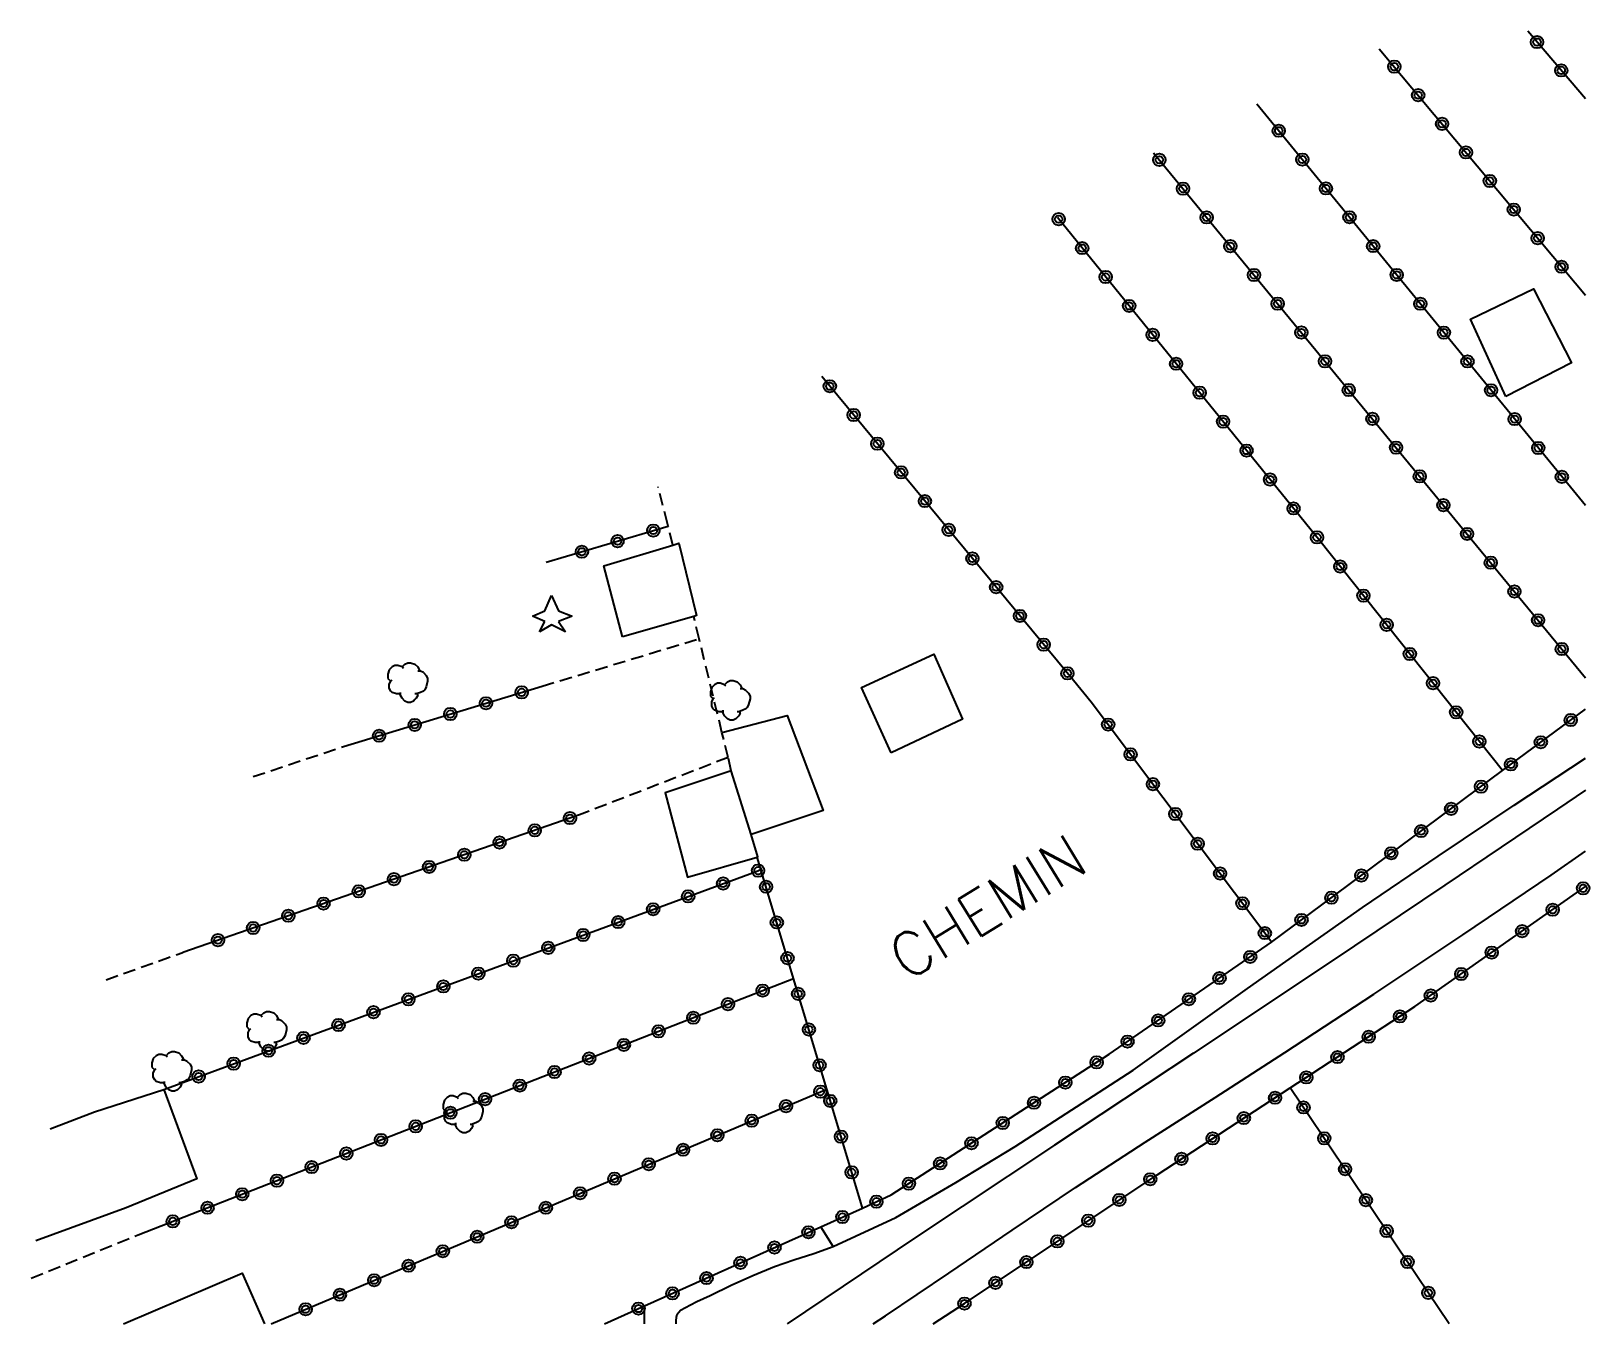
# Model space of a CAD drawing. Header units: millimetres. Extents: x 80031 to 81000, y 146000 to 147000.
# Drawn here: x 80937.4 to 81000.3, y 146000 to 146052 of the extents above; entities that cross this region are included whole.
import ezdxf
from ezdxf.enums import TextEntityAlignment as Align

# ---------------------------------------------------------------- set-up
doc = ezdxf.new("R2010")
doc.units = ezdxf.units.MM
doc.linetypes.add('DASHED', pattern=[0.75, 0.5, -0.25])
doc.layers.get('0').update_dxf_attribs({"linetype": 'CONTINUOUS'})
for name, color, linetype in [('W0071', 7, 'CONTINUOUS'), ('W0104', 1, 'CONTINUOUS'), ('W0112', 1, 'DASHED'), ('W0211', 2, 'CONTINUOUS'), ('W0214', 2, 'CONTINUOUS'), ('W0300', 7, 'CONTINUOUS'), ('W0303', 7, 'CONTINUOUS'), ('W0323', 7, 'CONTINUOUS'), ('W0989', 7, 'CONTINUOUS')]:
    doc.layers.add(name, color=color, linetype=linetype)
doc.styles.get("Standard").update_dxf_attribs({"font": 'romans.shx', "width": 0.85})

# ---------------------------------------------------------------- blocks, each defined once
blk = doc.blocks.new('T300')
for p, q in [((-0.686, 0.629), (-0.8, 0.514)), ((-0.571, 0.686), (-0.686, 0.629)), ((-0.457, 0.686), (-0.571, 0.686)), ((-0.286, 0.629), (-0.457, 0.686)), ((-0.286, 0.629), (-0.171, 0.743)), ((-0.229, 0.571), (-0.286, 0.629)), ((-0.171, 0.743), (-0.057, 0.8)), ((-0.057, 0.8), (0.057, 0.8)), ((0.057, 0.8), (0.229, 0.743)), ((0.229, 0.743), (0.343, 0.629)), ((0.343, 0.629), (0.4, 0.514)), ((-0.8, 0.514), (-0.857, 0.343)), ((-0.857, 0.343), (-0.857, 0.171)), ((-0.857, 0.171), (-0.743, 0.057)), ((-0.8, -0.057), (-0.743, 0.057)), ((-0.743, 0.057), (-0.686, 0.114)), ((0.457, 0.457), (0.343, 0.457)), ((0.4, 0.514), (0.4, 0.457)), ((0.571, 0.4), (0.457, 0.457)), ((0.571, 0.4), (0.686, 0.286)), ((0.686, 0.286), (0.743, 0.171)), ((0.743, 0.057), (0.686, -0.171)), ((0.743, 0.171), (0.743, 0.057)), ((-0.8, -0.171), (-0.8, -0.057)), ((-0.8, -0.229), (-0.8, -0.171)), ((-0.743, -0.343), (-0.8, -0.229)), ((-0.686, -0.4), (-0.743, -0.343)), ((-0.514, -0.457), (-0.686, -0.4)), ((-0.4, -0.457), (-0.514, -0.457)), ((-0.4, -0.457), (-0.343, -0.457)), ((-0.343, -0.457), (-0.343, -0.4)), ((-0.343, -0.514), (-0.343, -0.457)), ((-0.286, -0.629), (-0.343, -0.514)), ((0.286, -0.457), (0.229, -0.457)), ((0.457, -0.4), (0.286, -0.457)), ((0.343, -0.514), (0.286, -0.629)), ((0.343, -0.514), (0.343, -0.457)), ((0.571, -0.343), (0.457, -0.4)), ((0.629, -0.286), (0.571, -0.343)), ((0.686, -0.171), (0.629, -0.286)), ((-0.171, -0.743), (-0.286, -0.629)), ((-0.057, -0.8), (-0.171, -0.743)), ((0.057, -0.8), (-0.057, -0.8)), ((0.171, -0.743), (0.057, -0.8)), ((0.229, -0.686), (0.171, -0.743)), ((0.286, -0.629), (0.229, -0.686))]:
    blk.add_line(p, q)
blk = doc.blocks.new('T303')
for p, q in [((-0.278, 0.209), (0, 0.835)), ((0, 0.835), (0.278, 0.209)), ((-0.765, 0), (-0.278, 0.209)), ((-0.278, -0.209), (-0.765, 0)), ((0.278, 0.209), (0.835, 0)), ((0.835, 0), (0.278, -0.209)), ((-0.487, -0.626), (-0.278, -0.209)), ((0, -0.348), (-0.487, -0.626)), ((0.557, -0.626), (0, -0.348)), ((0.278, -0.209), (0.557, -0.626))]:
    blk.add_line(p, q)
blk = doc.blocks.new('t323o')
at = {"color": 0, "linetype": 'Continuous'}
for radius in [0.25, 0.15]:
    blk.add_circle((0, 0), radius, dxfattribs=at)

msp = doc.modelspace()

# ---------------------------------------------------------------- linework, layer by layer
at = {"layer": 'W0071'}
for points in [[(81000, 146021.473), (80998.871, 146020.712), (80994.341, 146017.654), (80989.806, 146014.606), (80984.218, 146010.889), (80978.621, 146007.186), (80973.032, 146003.47), (80970.113, 146001.517), (80967.853, 146000)], [(80971.327, 146000), (80971.816, 146000.32), (80974.369, 146002.039), (80976.914, 146003.771), (80979.471, 146005.485), (80982.273, 146007.304), (80985.089, 146009.102), (80987.897, 146010.913), (80991.486, 146013.273), (80995.062, 146015.654), (80998.62, 146018.061), (81000, 146019.027)]]:
    msp.add_lwpolyline(points, dxfattribs=at)
at = {"layer": 'W0104'}
for points in [[(80996.79, 146037.329), (80995.37, 146040.439), (80997.91, 146041.66), (80999.443, 146038.678)], [(80961.223, 146027.653), (80960.482, 146030.504), (80963.261, 146031.347), (80963.495, 146031.418), (80964.214, 146028.506), (80964.095, 146028.472)], [(80972.045, 146022.986), (80970.846, 146025.61), (80973.766, 146026.947), (80974.92, 146024.34)], [(80966.403, 146019.7), (80965.61, 146022.264), (80962.949, 146021.366), (80963.844, 146017.974), (80966.654, 146018.785), (80966.683, 146018.793), (80966.403, 146019.7)]]:
    msp.add_lwpolyline(points, close=True, dxfattribs=at)
for points in [[(80965.234, 146023.805), (80967.86, 146024.479), (80969.31, 146020.667), (80966.403, 146019.7)], [(80938.179, 146007.849), (80939.976, 146008.537), (80942.755, 146009.436), (80944.095, 146005.835), (80941.242, 146004.67), (80937.611, 146003.34)], [(80941.142, 146000), (80945.919, 146002.043), (80946.821, 146000)]]:
    msp.add_lwpolyline(points, dxfattribs=at)
at = {"layer": 'W0112'}
for points in [[(80963.261, 146031.347), (80963.07, 146032.107), (80963.042, 146032.217), (80962.658, 146033.687)], [(80965.61, 146022.264), (80965.481, 146022.794), (80965.234, 146023.805), (80964.314, 146027.572), (80964.095, 146028.472)], [(80957.989, 146025.665), (80964.314, 146027.572)], [(80946.357, 146022.024), (80949.993, 146023.234)], [(80965.481, 146022.794), (80959.501, 146020.488)], [(80940.433, 146013.845), (80943.523, 146014.95)], [(80937.422, 146001.84), (80941.728, 146003.576)]]:
    msp.add_lwpolyline(points, dxfattribs=at)
at = {"layer": 'W0211'}
msp.add_lwpolyline([(80963.388, 146000), (80963.387, 146000.121), (80963.398, 146000.264), (80963.434, 146000.392), (80963.568, 146000.543), (80963.764, 146000.657), (80963.965, 146000.763), (80964.221, 146000.901), (80964.486, 146001.024), (80964.752, 146001.145), (80965.608, 146001.549), (80966.47, 146001.938), (80967.343, 146002.299), (80968.131, 146002.577), (80968.927, 146002.833), (80969.714, 146003.109), (80972.234, 146004.282), (80974.654, 146005.681), (80977.042, 146007.133), (80981.784, 146010.205), (80986.393, 146013.495), (80991.019, 146016.758), (80994.068, 146018.821), (80997.125, 146020.874), (81000, 146022.766)], dxfattribs=at)
at = {"layer": 'W0214'}
msp.add_lwpolyline([(80962.117, 146000), (80962.118, 146000.249), (80962.12, 146000.721)], dxfattribs=at)
at = {"layer": 'W0323'}
for points in [[(81000, 146049.311), (80997.678, 146052.029)], [(80991.7, 146051.325), (81000, 146041.398)], [(81000, 146032.932), (80986.772, 146049.097)], [(80982.609, 146047.135), (80996.489, 146030.269), (81000, 146026.003)], [(80996.663, 146022.265), (80989.305, 146031.517), (80978.74, 146044.528)], [(80980.1, 146025.027), (80979.388, 146025.887), (80969.252, 146038.131)], [(80958.155, 146030.651), (80963.07, 146032.107)], [(80949.993, 146023.234), (80957.989, 146025.665)], [(80960.503, 146000), (80962.12, 146000.721), (80969.213, 146003.908), (80970.885, 146004.66), (80972.052, 146005.184), (80980.819, 146010.846), (80987.363, 146015.363), (80987.293, 146015.457), (80980.1, 146025.027)], [(80987.363, 146015.363), (80988.659, 146016.325), (80988.916, 146016.516), (80996.663, 146022.265), (81000, 146024.742)], [(80959.501, 146020.488), (80943.523, 146014.95)], [(80970.885, 146004.66), (80970.792, 146004.97), (80969.45, 146009.45), (80968.118, 146013.898), (80966.804, 146018.283), (80966.666, 146018.745), (80966.654, 146018.785)], [(80942.755, 146009.436), (80966.608, 146018.211), (80966.804, 146018.283)], [(80973.739, 146000), (80975, 146000.815), (80982.75, 146006.001), (80988.116, 146009.497), (80993.132, 146012.765), (81000, 146017.595)], [(80941.728, 146003.576), (80966.051, 146013.09), (80968.118, 146013.898)], [(80947.088, 146000), (80966.403, 146008.162), (80969.45, 146009.45)], [(80994.51, 146000), (80988.116, 146009.497)], [(80969.714, 146003.109), (80969.213, 146003.908)]]:
    msp.add_lwpolyline(points, dxfattribs=at)

# ---------------------------------------------------------------- block references
at = {"layer": 'W0300'}
for p in [(80952.639, 146025.809), (80965.622, 146025.095), (80946.955, 146011.776), (80943.136, 146010.159), (80954.861, 146008.485)]:
    msp.add_blockref('T300', p, dxfattribs=at)
at = {"layer": 'W0303'}
msp.add_blockref('T303', (80958.373, 146028.484), dxfattribs=at)
at = {"layer": 'W0323'}
for p, rotation in [((80998.051, 146051.592), 130.5108293915565), ((80992.303, 146050.604), 309.8986244226614), ((80999.026, 146050.452), 130.5108293915565), ((80993.265, 146049.453), 309.8986244226614), ((80994.227, 146048.302), 309.8986244226614), ((80987.651, 146048.023), 129.2932101581353), ((80995.189, 146047.151), 309.8986244226614), ((80982.843, 146046.851), 309.4516106470197), ((80988.601, 146046.863), 129.2932101581353), ((80996.151, 146046.001), 309.8986244226614), ((80983.797, 146045.693), 309.4516106470197), ((80989.551, 146045.702), 129.2932101581353), ((80984.75, 146044.534), 309.4516106470197), ((80990.501, 146044.541), 129.2932101581353), ((80997.114, 146044.85), 309.8986244226614), ((80978.791, 146044.465), 129.0765673412691), ((80979.737, 146043.3), 129.0765673412691), ((80985.703, 146043.376), 309.4516106470197), ((80991.451, 146043.38), 129.2932101581353), ((80998.076, 146043.699), 309.8986244226614), ((80980.682, 146042.136), 129.0765673412691), ((80986.656, 146042.218), 309.4516106470197), ((80992.401, 146042.219), 129.2932101581353), ((80999.038, 146042.548), 309.8986244226614), ((80981.628, 146040.971), 129.0765673412691), ((80987.609, 146041.06), 309.4516106470197), ((80993.35, 146041.058), 129.2932101581353), ((80982.573, 146039.807), 129.0765673412691), ((80988.562, 146039.901), 309.4516106470197), ((80994.3, 146039.897), 129.2932101581353), ((80983.519, 146038.643), 129.0765673412691), ((80989.515, 146038.743), 309.4516106470197), ((80995.25, 146038.736), 129.2932101581353), ((80969.578, 146037.737), 129.6182671533777), ((80984.465, 146037.478), 129.0765673412691), ((80990.469, 146037.585), 309.4516106470197), ((80996.2, 146037.576), 129.2932101581353), ((80970.535, 146036.582), 129.6182671533777), ((80991.422, 146036.427), 309.4516106470197), ((80997.15, 146036.415), 129.2932101581353), ((80985.41, 146036.314), 129.0765673412691), ((80971.491, 146035.426), 129.6182671533777), ((80986.356, 146035.149), 129.0765673412691), ((80992.375, 146035.268), 309.4516106470197), ((80998.1, 146035.254), 129.2932101581353), ((80972.448, 146034.271), 129.6182671533777), ((80987.301, 146033.985), 129.0765673412691), ((80993.328, 146034.11), 309.4516106470197), ((80999.05, 146034.093), 129.2932101581353), ((80973.404, 146033.115), 129.6182671533777), ((80988.247, 146032.82), 129.0765673412691), ((80994.281, 146032.952), 309.4516106470197), ((80974.361, 146031.96), 129.6182671533777), ((80961.031, 146031.503), 16.50248775416705), ((80962.469, 146031.929), 16.50248775416705), ((80989.192, 146031.656), 129.0765673412691), ((80995.234, 146031.794), 309.4516106470197), ((80959.593, 146031.077), 16.50248775416705), ((80975.317, 146030.804), 129.6182671533777), ((80990.127, 146030.483), 128.494791536457), ((80996.187, 146030.635), 309.4516106470197), ((80976.274, 146029.649), 129.6182671533777), ((80997.141, 146029.477), 309.4521680167846), ((80991.061, 146029.309), 128.494791536457), ((80977.23, 146028.493), 129.6182671533777), ((80998.094, 146028.319), 309.4521680167846), ((80991.995, 146028.135), 128.494791536457), ((80978.187, 146027.338), 129.6182671533777), ((80992.928, 146026.961), 128.494791536457), ((80999.047, 146027.161), 309.4521680167846), ((80979.143, 146026.182), 129.6182671533777), ((80993.862, 146025.787), 128.494791536457), ((80957.169, 146025.416), 16.91068862279455), ((80954.298, 146024.543), 16.91068862279455), ((80955.734, 146024.979), 16.91068862279455), ((80994.796, 146024.613), 128.494791536457), ((80952.863, 146024.107), 16.91068862279455), ((80980.782, 146024.119), 126.929242724414), ((80999.408, 146024.303), 36.58560529645629), ((80951.428, 146023.67), 16.91068862279455), ((80995.729, 146023.439), 128.494791536457), ((80998.204, 146023.409), 36.58560529645629), ((80981.684, 146022.92), 126.929242724414), ((80996.999, 146022.515), 36.58560529645629), ((80982.585, 146021.721), 126.929242724414), ((80995.795, 146021.621), 36.57887773785639), ((80994.59, 146020.727), 36.57887773785639), ((80959.113, 146020.354), 199.1163970113846), ((80983.486, 146020.522), 126.929242724414), ((80957.696, 146019.862), 199.1163970113846), ((80993.386, 146019.833), 36.57887773785639), ((80954.861, 146018.88), 199.1163970113846), ((80956.279, 146019.371), 199.1163970113846), ((80984.387, 146019.323), 126.929242724414), ((80992.181, 146018.939), 36.57887773785639), ((80953.444, 146018.389), 199.1163970113846), ((80966.687, 146018.24), 20.17065340710789), ((80952.027, 146017.897), 199.1163970113846), ((80965.279, 146017.722), 20.19747139339229), ((80967.011, 146017.592), 106.6812613777218), ((80985.289, 146018.124), 126.929242724414), ((80990.976, 146018.045), 36.57887773785639), ((80999.907, 146017.529), 35.11659929137491), ((80949.192, 146016.915), 199.1163970113846), ((80950.609, 146017.406), 199.1163970113846), ((80963.871, 146017.204), 20.19747139339229), ((80986.19, 146016.925), 126.929242724414), ((80989.772, 146017.151), 36.57887773785639), ((80947.775, 146016.424), 199.1163970113846), ((80962.464, 146016.686), 20.19747139339229), ((80988.567, 146016.257), 36.58590602099136), ((80998.68, 146016.666), 35.11659929137491), ((80946.358, 146015.932), 199.1163970113846), ((80959.648, 146015.651), 20.19747139339229), ((80961.056, 146016.169), 20.19747139339229), ((80967.442, 146016.155), 106.6812613777218), ((80987.091, 146015.726), 126.929242724414), ((80997.453, 146015.803), 35.11659929137491), ((80944.94, 146015.441), 199.1163970113846), ((80958.24, 146015.133), 20.19747139339229), ((80956.833, 146014.615), 20.19747139339229), ((80967.872, 146014.718), 106.6812613777218), ((80986.502, 146014.768), 34.61540205046011), ((80996.226, 146014.941), 35.11659929137491), ((80955.425, 146014.097), 20.19747139339229), ((80985.267, 146013.916), 34.61540205046011), ((80994.999, 146014.078), 35.11659929137491), ((80954.017, 146013.579), 20.19747139339229), ((80966.873, 146013.411), 21.35076165638634), ((80968.303, 146013.282), 106.6708776485785), ((80993.772, 146013.215), 35.11659929137491), ((80951.202, 146012.543), 20.19747139339229), ((80952.609, 146013.061), 20.19747139339229), ((80965.476, 146012.865), 21.36307230656746), ((80984.033, 146013.064), 34.61540205046011), ((80949.794, 146012.025), 20.19747139339229), ((80964.079, 146012.319), 21.36307230656746), ((80982.798, 146012.212), 34.61540205046011), ((80992.53, 146012.373), 33.0848529288057), ((80948.386, 146011.508), 20.19747139339229), ((80962.682, 146011.772), 21.36307230656746), ((80968.733, 146011.845), 106.6708776485785), ((80981.564, 146011.36), 34.61540205046011), ((80991.274, 146011.554), 33.0848529288057), ((80946.978, 146010.99), 20.19747139339229), ((80959.888, 146010.679), 21.36307230656746), ((80961.285, 146011.226), 21.36307230656746), ((80990.017, 146010.735), 33.0848529288057), ((80945.571, 146010.472), 20.19747139339229), ((80958.491, 146010.133), 21.36307230656746), ((80969.163, 146010.408), 106.6708776485785), ((80980.319, 146010.523), 32.85562587095889), ((80944.163, 146009.954), 20.19747139339229), ((80957.094, 146009.587), 21.36307230656746), ((80979.059, 146009.709), 32.85562587095889), ((80988.76, 146009.917), 33.0848529288057), ((80955.697, 146009.04), 21.36307230656746), ((80967.813, 146008.758), 22.91430862319474), ((80969.195, 146009.342), 22.91430862319474), ((80969.594, 146008.971), 106.6757748626429), ((80977.799, 146008.896), 32.85562587095889), ((80987.503, 146009.098), 33.08462578279259), ((80988.646, 146008.71), 123.9527891410806), ((80954.3, 146008.494), 21.36307230656746), ((80966.432, 146008.174), 22.91430862319474), ((80976.539, 146008.082), 32.85562587095889), ((80986.246, 146008.279), 33.08462578279259), ((80952.903, 146007.947), 21.36307230656746), ((80965.05, 146007.59), 22.90741664272021), ((80970.024, 146007.534), 106.6757748626429), ((80984.99, 146007.46), 33.08462578279259), ((80989.484, 146007.465), 123.9527891410806), ((80950.11, 146006.854), 21.36307230656746), ((80951.507, 146007.401), 21.36307230656746), ((80963.668, 146007.006), 22.90741664272021), ((80975.279, 146007.268), 32.85562587095889), ((80948.713, 146006.308), 21.36307230656746), ((80962.287, 146006.423), 22.90741664272021), ((80974.019, 146006.454), 32.85562587095889), ((80983.733, 146006.641), 33.08462578279259), ((80990.322, 146006.221), 123.9527891410806), ((80947.316, 146005.762), 21.36307230656746), ((80960.905, 146005.839), 22.90741664272021), ((80970.454, 146006.097), 106.6757748626429), ((80972.759, 146005.64), 32.85562587095889), ((80982.478, 146005.819), 33.78890614096814), ((80945.919, 146005.215), 21.36307230656746), ((80959.523, 146005.255), 22.90741664272021), ((80981.232, 146004.985), 33.78890614096814), ((80991.159, 146004.977), 123.9527891410806), ((80944.522, 146004.669), 21.36307230656746), ((80958.141, 146004.671), 22.90741664272021), ((80971.451, 146004.914), 24.18077487923718), ((80943.125, 146004.122), 21.36307230656746), ((80956.76, 146004.087), 22.90741664272021), ((80970.083, 146004.299), 24.21634544188944), ((80979.985, 146004.151), 33.78890614096814), ((80991.997, 146003.733), 123.9527891410806), ((80955.378, 146003.503), 22.90741664272021), ((80967.347, 146003.069), 24.1951571143254), ((80968.715, 146003.684), 24.1951571143254), ((80978.738, 146003.317), 33.78890614096814), ((80953.996, 146002.919), 22.90741664272021), ((80965.978, 146002.455), 24.1951571143254), ((80977.492, 146002.482), 33.78890614096814), ((80992.835, 146002.488), 123.9527891410806), ((80952.615, 146002.335), 22.90741664272021), ((80964.61, 146001.84), 24.1951571143254), ((80951.233, 146001.752), 22.90741664272021), ((80963.242, 146001.225), 24.1951571143254), ((80976.245, 146001.648), 33.78890614096814), ((80993.673, 146001.244), 123.9527891410806), ((80948.47, 146000.584), 22.90741664272021), ((80949.851, 146001.168), 22.90741664272021), ((80961.873, 146000.611), 24.03717127361677), ((80974.998, 146000.814), 32.86570634646099)]:
    msp.add_blockref('t323o', p, dxfattribs=dict(at, rotation=rotation))

# ---------------------------------------------------------------- texts
at = {"layer": 'W0989'}
msp.add_text('CHEMIN', height=1.75, rotation=31.46757, dxfattribs=at).set_placement((80975.924, 146016.777), align=Align.MIDDLE_CENTER)

doc.saveas('drawing.dxf')
